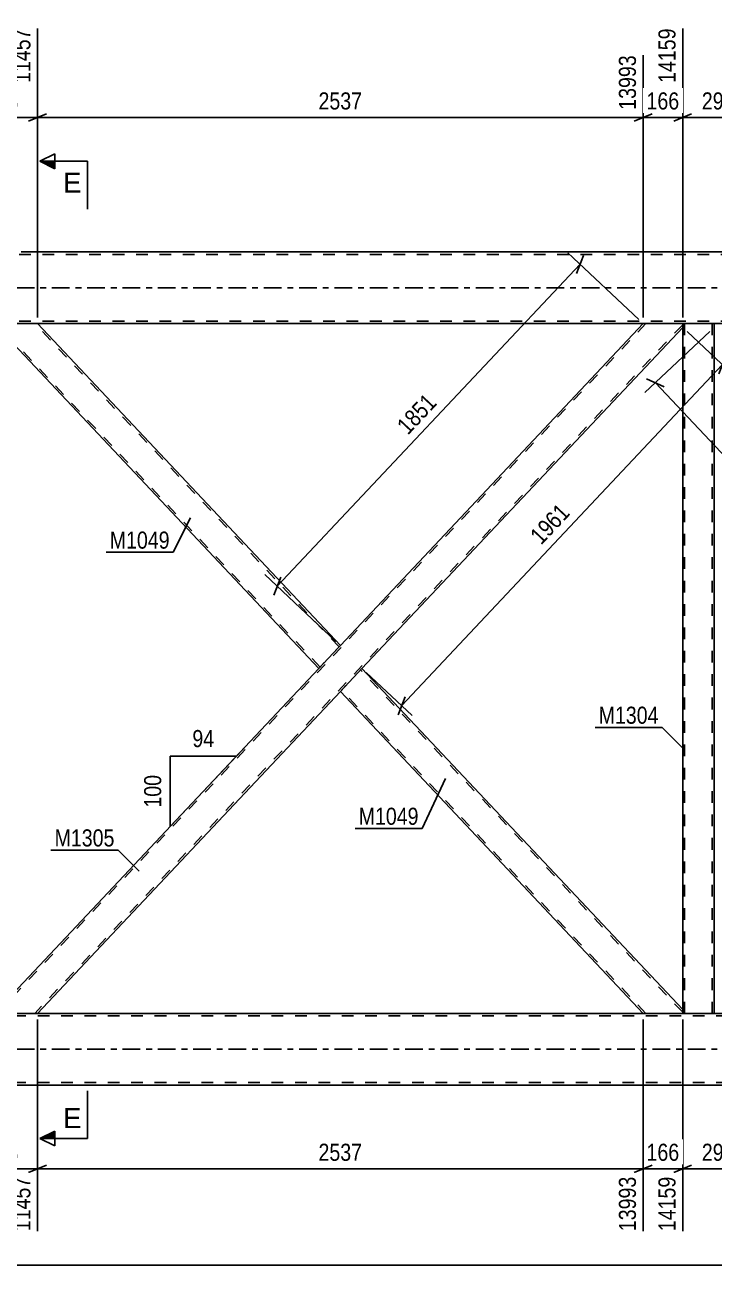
# Model space of a CAD drawing. Header units: millimetres. Extents: x -63 to 778, y -435 to 159.
# Drawn here: x 454.7 to 570.2, y -163.8 to 44.1 of the extents above; entities that cross this region are included whole.
import ezdxf

# ---------------------------------------------------------------- set-up
doc = ezdxf.new("R2010")
doc.units = ezdxf.units.MM
doc.linetypes.add('DXK_LINE_DOT2', pattern=[3.9198, 1.9599, -1.9599])
doc.linetypes.add('DXK_LINE_DOT3', pattern=[5.9187, 2.979, -0.9799, 0.9799, -0.9799])
doc.styles.add('Arial', font='ARIAL.TTF', dxfattribs={"height": 0.2})
doc.styles.add('Arial Narrow', font='ARIALN.TTF', dxfattribs={"height": 0.2})

# ---------------------------------------------------------------- blocks, each defined once
blk = doc.blocks.new('Part-570387995-1548 - 1399')
at = {"color": 7, "linetype": 'DXK_LINE_DOT2'}
for p, q in [((706.54, 5.6), (44.9, 5.6)), ((706.54, -5.6), (44.9, -5.6))]:
    blk.add_line(p, q, dxfattribs=at)
at = {"color": 2, "linetype": 'Continuous'}
for p, q in [((681.04, 6), (454.04, 6)), ((706.54, -6), (205.14, -6))]:
    blk.add_line(p, q, dxfattribs=at)
at = {"color": 7, "linetype": 'DXK_LINE_DOT3'}
blk.add_line((44.9, 0), (706.54, 0), dxfattribs=at)
blk = doc.blocks.new('Part-570387995-1533 - 1399')
at = {"color": 7, "linetype": 'DXK_LINE_DOT2'}
for p, q in [((666.54, -122), (44.9, -122)), ((666.54, -121.6), (89.94, -121.6)), ((666.54, -133.2), (44.9, -133.2))]:
    blk.add_line(p, q, dxfattribs=at)
at = {"color": 2, "linetype": 'Continuous'}
for p, q in [((661.74, -121.6), (454.04, -121.6)), ((661.74, -133.6), (44.9, -133.6))]:
    blk.add_line(p, q, dxfattribs=at)
at = {"color": 7, "linetype": 'DXK_LINE_DOT3'}
blk.add_line((44.9, -127.6), (666.54, -127.6), dxfattribs=at)
blk = doc.blocks.new('Part-570387995-1591 - 1399')
at = {"color": 2, "linetype": 'Continuous'}
for p, q in [((511.16, -63.8), (507.54, -67.65)), ((564.9, -120.94), (511.16, -63.8)), ((558.27, -121.6), (507.54, -67.65)), ((564.9, -121.6), (564.9, -120.94))]:
    blk.add_line(p, q, dxfattribs=at)
at = {"color": 7, "linetype": 'DXK_LINE_DOT2'}
for p, q in [((564.9, -121.41), (510.94, -64.03)), ((507.76, -67.42), (507.78, -67.4)), ((558.71, -121.6), (507.76, -67.42)), ((564.9, -121.6), (558.27, -121.6))]:
    blk.add_line(p, q, dxfattribs=at)
blk = doc.blocks.new('Part-570387995-1636 - 1399')
at = {"color": 7, "linetype": 'DXK_LINE_DOT2'}
for p, q in [((570.18, -6), (564.9, -6)), ((564.9, -6.66), (564.9, -6)), ((565.22, -121.6), (565.22, -6)), ((569.86, -121.6), (569.86, -6)), ((570.18, -6.66), (570.18, -6)), ((564.9, -121.6), (564.9, -120.94)), ((564.9, -121.6), (570.18, -121.6)), ((570.18, -121.6), (570.18, -120.94))]:
    blk.add_line(p, q, dxfattribs=at)
at = {"color": 2, "linetype": 'Continuous'}
for p, q in [((564.9, -120.94), (564.9, -6.66)), ((570.18, -120.94), (570.18, -6.66))]:
    blk.add_line(p, q, dxfattribs=at)
blk = doc.blocks.new('Part-570387995-1681 - 1399')
at = {"color": 2, "linetype": 'Continuous'}
for p, q in [((450.18, -6.66), (450.18, -6)), ((507.54, -59.95), (456.81, -6)), ((503.92, -63.8), (450.18, -6.66)), ((507.54, -59.95), (507.1, -60.41)), ((507.1, -60.41), (503.92, -63.8))]:
    blk.add_line(p, q, dxfattribs=at)
at = {"color": 7, "linetype": 'DXK_LINE_DOT2'}
for p, q in [((456.81, -6), (450.18, -6)), ((504.14, -63.57), (450.18, -6.19)), ((507.32, -60.18), (456.37, -6)), ((507.51, -59.98), (507.1, -60.41)), ((504.14, -63.57), (504.15, -63.55))]:
    blk.add_line(p, q, dxfattribs=at)
blk = doc.blocks.new('Part-570387995-1686 - 1399')
at = {"color": 7, "linetype": 'DXK_LINE_DOT2'}
for p, q in [((558.71, -6), (450.18, -121.41)), ((564.9, -6.19), (456.37, -121.6)), ((564.9, -6), (558.27, -6)), ((507.54, -59.95), (503.92, -63.8)), ((511.16, -63.8), (507.54, -67.65)), ((450.92, -120.15), (450.18, -120.94)), ((450.18, -121.6), (450.18, -120.94)), ((456.81, -121.6), (450.18, -121.6))]:
    blk.add_line(p, q, dxfattribs=at)
at = {"color": 2, "linetype": 'Continuous'}
for p, q in [((558.27, -6), (507.54, -59.95)), ((564.9, -6.66), (564.9, -6)), ((564.9, -6.66), (511.16, -63.8)), ((503.92, -63.8), (450.92, -120.15)), ((507.54, -67.65), (456.81, -121.6))]:
    blk.add_line(p, q, dxfattribs=at)
blk = doc.blocks.new('StraightDimension-570387995-5703 - 1399')
at = {"color": 7, "linetype": 'Continuous'}
for p, q in [((444.9, -5), (444.9, 43.47)), ((456.81, -5), (456.81, 43.47)), ((443.4, 27.93), (446.4, 29.13)), ((458.31, 29.13), (455.31, 27.93)), ((444.9, 28.53), (456.81, 28.53))]:
    blk.add_line(p, q, dxfattribs=at)
at = {"color": 0}
blk.add_wipeout([(454.2, 29.28), (454.2, 33.48), (447.51, 33.48), (447.51, 29.28)], dxfattribs=at)
at = {"color": 0, "linetype": 'Continuous'}
blk.add_wipeout([(456.21, 44.07), (452.01, 44.07), (452.01, 33.73), (456.21, 33.73)], dxfattribs=at)
at = {"color": 3, "linetype": 'Continuous', "style": 'Arial Narrow'}
blk.add_text('11457', height=2.863, rotation=90.0002, dxfattribs=at).set_placement((455.61, 34.33))
at = {"color": 3, "style": 'Arial Narrow'}
blk.add_text('298', height=2.863, dxfattribs=at).set_placement((448.11, 29.88))
blk = doc.blocks.new('AngleDimension-570387995-2576 - 1399')
at = {"color": 7, "linetype": 'Continuous'}
for p, q in [((491.86, -76.62), (490.12, -78.47)), ((479.03, -78.47), (490.12, -78.47)), ((479.03, -90.27), (490.12, -78.47)), ((479.03, -90.27), (479.03, -78.47))]:
    blk.add_line(p, q, dxfattribs=at)
at = {"color": 0}
for points in [[(487, -77.57), (487, -73.37), (482.15, -73.37), (482.15, -77.57)], [(478.13, -81.02), (473.93, -81.02), (473.93, -87.71), (478.13, -87.71)]]:
    blk.add_wipeout(points, dxfattribs=at)
at = {"color": 3, "style": 'Arial Narrow'}
blk.add_text('94', height=2.863, dxfattribs=at).set_placement((482.75, -76.97))
blk.add_text('100', height=2.863, rotation=90.0002, dxfattribs=at).set_placement((477.53, -87.11))
blk = doc.blocks.new('StraightDimension-570387995-2019 - 1399')
at = {"color": 7, "linetype": 'Continuous'}
blk.add_line((-1, -163.79), (707.54, -163.79), dxfattribs=at)
blk = doc.blocks.new('StraightDimension-570387995-5702 - 1399')
at = {"color": 7, "linetype": 'Continuous'}
for p, q in [((456.81, -5), (456.81, 43.47)), ((558.27, -5), (558.27, 38.97)), ((458.31, 29.13), (455.31, 27.93)), ((556.77, 27.93), (559.77, 29.13)), ((456.81, 28.53), (558.27, 28.53))]:
    blk.add_line(p, q, dxfattribs=at)
at = {"color": 0, "linetype": 'Continuous'}
blk.add_wipeout([(557.67, 39.57), (553.47, 39.57), (553.47, 29.23), (557.67, 29.23)], dxfattribs=at)
at = {"color": 0}
blk.add_wipeout([(511.8, 29.28), (511.8, 33.48), (503.28, 33.48), (503.28, 29.28)], dxfattribs=at)
at = {"color": 3, "linetype": 'Continuous', "style": 'Arial Narrow'}
blk.add_text('13993', height=2.863, rotation=90.0002, dxfattribs=at).set_placement((557.07, 29.83))
at = {"color": 3, "style": 'Arial Narrow'}
blk.add_text('2537', height=2.863, dxfattribs=at).set_placement((503.88, 29.88))
blk = doc.blocks.new('StraightDimension-570387995-2061 - 1399')
at = {"color": 7, "linetype": 'Continuous'}
for p, q in [((565.63, -7.35), (573.29, -14.55)), ((570.95, -14.41), (572.13, -11.4)), ((517.8, -70.05), (571.54, -12.91)), ((511.89, -64.49), (519.55, -71.69)), ((518.39, -68.54), (517.21, -71.55))]:
    blk.add_line(p, q, dxfattribs=at)
at = {"color": 0}
blk.add_wipeout([(547.04, -37.86), (543.98, -34.98), (538.15, -41.18), (541.21, -44.06)], dxfattribs=at)
at = {"color": 3, "style": 'Arial Narrow'}
blk.add_text('1961', height=2.863, rotation=46.7591, dxfattribs=at).set_placement((541.18, -43.21))
blk = doc.blocks.new('StraightDimension-570387995-2156 - 1399')
at = {"color": 7, "linetype": 'Continuous'}
for p, q in [((569.45, -7.35), (558.58, -17.57)), ((561.79, -16.61), (558.86, -15.24)), ((560.33, -15.93), (614.06, -73.06)), ((623.19, -64.49), (612.32, -74.71)), ((612.6, -72.38), (615.53, -73.75))]:
    blk.add_line(p, q, dxfattribs=at)
at = {"color": 0}
blk.add_wipeout([(590.66, -47.08), (593.72, -44.2), (587.89, -38), (584.83, -40.88)], dxfattribs=at)
at = {"color": 3, "style": 'Arial Narrow'}
blk.add_text('1961', height=2.863, rotation=-46.7591, dxfattribs=at).set_placement((585.68, -40.91))
blk = doc.blocks.new('StraightDimension-570387995-2433 - 1399')
at = {"color": 7, "linetype": 'Continuous'}
for p, q in [((557.54, -5.31), (545.64, 5.88)), ((547.13, 2.42), (548.31, 5.43)), ((496.98, -50.02), (547.72, 3.93)), ((506.81, -59.26), (494.91, -48.07)), ((497.57, -48.51), (496.39, -51.52))]:
    blk.add_line(p, q, dxfattribs=at)
at = {"color": 0}
blk.add_wipeout([(524.72, -19.43), (521.66, -16.55), (515.83, -22.75), (518.89, -25.63)], dxfattribs=at)
at = {"color": 3, "style": 'Arial Narrow'}
blk.add_text('1851', height=2.863, rotation=46.7591, dxfattribs=at).set_placement((518.86, -24.78))
blk = doc.blocks.new('StraightDimension-570387995-5700 - 1399')
at = {"color": 7, "linetype": 'Continuous'}
for p, q in [((564.9, -5), (564.9, 43.47)), ((576.81, -5), (576.81, 43.47)), ((563.4, 27.93), (566.4, 29.13)), ((578.31, 29.13), (575.31, 27.93)), ((564.9, 28.53), (576.81, 28.53))]:
    blk.add_line(p, q, dxfattribs=at)
at = {"color": 0}
blk.add_wipeout([(574.2, 29.28), (574.2, 33.48), (567.51, 33.48), (567.51, 29.28)], dxfattribs=at)
at = {"color": 0, "linetype": 'Continuous'}
blk.add_wipeout([(576.21, 44.07), (572.01, 44.07), (572.01, 33.73), (576.21, 33.73)], dxfattribs=at)
at = {"color": 3, "linetype": 'Continuous', "style": 'Arial Narrow'}
blk.add_text('14457', height=2.863, rotation=90.0002, dxfattribs=at).set_placement((575.61, 34.33))
at = {"color": 3, "style": 'Arial Narrow'}
blk.add_text('298', height=2.863, dxfattribs=at).set_placement((568.11, 29.88))
blk = doc.blocks.new('StraightDimension-570387995-5701 - 1399')
at = {"color": 7, "linetype": 'Continuous'}
for p, q in [((564.9, -5), (564.9, 43.47)), ((558.27, -5), (558.27, 38.97)), ((556.77, 27.93), (559.77, 29.13)), ((566.4, 29.13), (563.4, 27.93)), ((558.27, 28.53), (564.9, 28.53))]:
    blk.add_line(p, q, dxfattribs=at)
at = {"color": 0}
blk.add_wipeout([(564.93, 29.28), (564.93, 33.48), (558.24, 33.48), (558.24, 29.28)], dxfattribs=at)
at = {"color": 0, "linetype": 'Continuous'}
blk.add_wipeout([(564.3, 44.07), (560.1, 44.07), (560.1, 33.73), (564.3, 33.73)], dxfattribs=at)
at = {"color": 3, "linetype": 'Continuous', "style": 'Arial Narrow'}
blk.add_text('14159', height=2.863, rotation=90.0002, dxfattribs=at).set_placement((563.7, 34.33))
at = {"color": 3, "style": 'Arial Narrow'}
blk.add_text('166', height=2.863, dxfattribs=at).set_placement((558.84, 29.88))
blk = doc.blocks.new('StraightDimension-570387995-6125 - 1399')
at = {"color": 7, "linetype": 'Continuous'}
for p, q in [((564.9, -122.6), (564.9, -158.09)), ((576.81, -122.6), (576.81, -158.09)), ((563.4, -148.25), (566.4, -147.05)), ((578.31, -147.05), (575.31, -148.25)), ((564.9, -147.65), (576.81, -147.65))]:
    blk.add_line(p, q, dxfattribs=at)
at = {"color": 0}
blk.add_wipeout([(574.2, -146.9), (574.2, -142.7), (567.51, -142.7), (567.51, -146.9)], dxfattribs=at)
at = {"color": 0, "linetype": 'Continuous'}
blk.add_wipeout([(576.21, -148.35), (572.01, -148.35), (572.01, -158.69), (576.21, -158.69)], dxfattribs=at)
at = {"color": 3, "style": 'Arial Narrow'}
blk.add_text('298', height=2.863, dxfattribs=at).set_placement((568.11, -146.3))
at = {"color": 3, "linetype": 'Continuous', "style": 'Arial Narrow'}
blk.add_text('14457', height=2.863, rotation=90.0002, dxfattribs=at).set_placement((575.61, -158.09))
blk = doc.blocks.new('StraightDimension-570387995-6126 - 1399')
at = {"color": 7, "linetype": 'Continuous'}
for p, q in [((558.27, -122.6), (558.27, -158.09)), ((564.9, -122.6), (564.9, -158.09)), ((556.77, -148.25), (559.77, -147.05)), ((566.4, -147.05), (563.4, -148.25)), ((558.27, -147.65), (564.9, -147.65))]:
    blk.add_line(p, q, dxfattribs=at)
at = {"color": 0}
blk.add_wipeout([(564.93, -146.9), (564.93, -142.7), (558.24, -142.7), (558.24, -146.9)], dxfattribs=at)
at = {"color": 0, "linetype": 'Continuous'}
blk.add_wipeout([(564.3, -148.35), (560.1, -148.35), (560.1, -158.69), (564.3, -158.69)], dxfattribs=at)
at = {"color": 3, "style": 'Arial Narrow'}
blk.add_text('166', height=2.863, dxfattribs=at).set_placement((558.84, -146.3))
at = {"color": 3, "linetype": 'Continuous', "style": 'Arial Narrow'}
blk.add_text('14159', height=2.863, rotation=90.0002, dxfattribs=at).set_placement((563.7, -158.09))
blk = doc.blocks.new('StraightDimension-570387995-6127 - 1399')
at = {"color": 7, "linetype": 'Continuous'}
for p, q in [((456.81, -122.6), (456.81, -158.09)), ((558.27, -122.6), (558.27, -158.09)), ((458.31, -147.05), (455.31, -148.25)), ((556.77, -148.25), (559.77, -147.05)), ((456.81, -147.65), (558.27, -147.65))]:
    blk.add_line(p, q, dxfattribs=at)
at = {"color": 0}
blk.add_wipeout([(511.8, -146.9), (511.8, -142.7), (503.28, -142.7), (503.28, -146.9)], dxfattribs=at)
at = {"color": 0, "linetype": 'Continuous'}
blk.add_wipeout([(557.67, -148.35), (553.47, -148.35), (553.47, -158.69), (557.67, -158.69)], dxfattribs=at)
at = {"color": 3, "style": 'Arial Narrow'}
blk.add_text('2537', height=2.863, dxfattribs=at).set_placement((503.88, -146.3))
at = {"color": 3, "linetype": 'Continuous', "style": 'Arial Narrow'}
blk.add_text('13993', height=2.863, rotation=90.0002, dxfattribs=at).set_placement((557.07, -158.09))
blk = doc.blocks.new('StraightDimension-570387995-6128 - 1399')
at = {"color": 7, "linetype": 'Continuous'}
for p, q in [((444.9, -122.6), (444.9, -158.09)), ((456.81, -122.6), (456.81, -158.09)), ((443.4, -148.25), (446.4, -147.05)), ((458.31, -147.05), (455.31, -148.25)), ((444.9, -147.65), (456.81, -147.65))]:
    blk.add_line(p, q, dxfattribs=at)
at = {"color": 0}
blk.add_wipeout([(454.2, -146.9), (454.2, -142.7), (447.51, -142.7), (447.51, -146.9)], dxfattribs=at)
at = {"color": 0, "linetype": 'Continuous'}
blk.add_wipeout([(456.21, -148.35), (452.01, -148.35), (452.01, -158.69), (456.21, -158.69)], dxfattribs=at)
at = {"color": 3, "style": 'Arial Narrow'}
blk.add_text('298', height=2.863, dxfattribs=at).set_placement((448.11, -146.3))
at = {"color": 3, "linetype": 'Continuous', "style": 'Arial Narrow'}
blk.add_text('11457', height=2.863, rotation=90.0002, dxfattribs=at).set_placement((455.61, -158.09))
blk = doc.blocks.new('Mark-570387995-1587 - 1399')
at = {"color": 0}
blk.add_wipeout([(520.66, -89.99), (520.66, -86.99), (510.61, -86.99), (510.61, -89.99)], dxfattribs=at)
blk.add_wipeout([(520.66, -89.99), (520.66, -86.99), (510.61, -86.99), (510.61, -89.99)], dxfattribs=at)
at = {"color": 30, "linetype": 'Continuous'}
for p in [(525.14, -82.22), (510.01, -90.59)]:
    blk.add_line(p, (521.26, -90.59), dxfattribs=at)
at = {"color": 3, "style": 'Arial Narrow'}
blk.add_text('M1049', height=2.863, dxfattribs=at).set_placement((510.61, -89.99))
blk = doc.blocks.new('Mark-570387995-1632 - 1399')
at = {"color": 0}
blk.add_wipeout([(560.87, -73.06), (560.87, -70.06), (550.82, -70.06), (550.82, -73.06)], dxfattribs=at)
blk.add_wipeout([(560.87, -73.06), (560.87, -70.06), (550.82, -70.06), (550.82, -73.06)], dxfattribs=at)
at = {"color": 30, "linetype": 'Continuous'}
for p in [(550.22, -73.66), (565, -77.19)]:
    blk.add_line(p, (561.47, -73.66), dxfattribs=at)
at = {"color": 3, "style": 'Arial Narrow'}
blk.add_text('M1304', height=2.863, dxfattribs=at).set_placement((550.82, -73.06))
blk = doc.blocks.new('Mark-570387995-1677 - 1399')
at = {"color": 0}
blk.add_wipeout([(478.95, -43.72), (478.95, -40.72), (468.9, -40.72), (468.9, -43.72)], dxfattribs=at)
blk.add_wipeout([(478.95, -43.72), (478.95, -40.72), (468.9, -40.72), (468.9, -43.72)], dxfattribs=at)
at = {"color": 30, "linetype": 'Continuous'}
for p in [(482.44, -38.53), (468.3, -44.32)]:
    blk.add_line(p, (479.55, -44.32), dxfattribs=at)
at = {"color": 3, "style": 'Arial Narrow'}
blk.add_text('M1049', height=2.863, dxfattribs=at).set_placement((468.9, -43.72))
blk = doc.blocks.new('Mark-570387995-1682 - 1399')
at = {"color": 0}
blk.add_wipeout([(469.71, -93.62), (469.71, -90.62), (459.66, -90.62), (459.66, -93.62)], dxfattribs=at)
blk.add_wipeout([(469.71, -93.62), (469.71, -90.62), (459.66, -90.62), (459.66, -93.62)], dxfattribs=at)
at = {"color": 30, "linetype": 'Continuous'}
for p in [(459.06, -94.22), (473.85, -97.75)]:
    blk.add_line(p, (470.31, -94.22), dxfattribs=at)
at = {"color": 3, "style": 'Arial Narrow'}
blk.add_text('M1305', height=2.863, dxfattribs=at).set_placement((459.66, -93.62))
blk = doc.blocks.new('SectionMark-570387995-14098 - 1399')
at = {"linetype": 'Continuous'}
for points in [[(459.68, 21.19), (459.68, 19.94), (457.18, 21.19)], [(459.68, -141.31), (459.68, -142.56), (457.18, -142.56)]]:
    blk.add_hatch(color=6, dxfattribs=at).paths.add_polyline_path(points)
at = {"color": 6, "linetype": 'Continuous'}
for p, q in [((457.18, 21.19), (459.68, 22.44)), ((465.18, 21.19), (457.18, 21.19)), ((457.18, 21.19), (459.68, 19.94)), ((459.68, 19.94), (459.68, 22.44)), ((457.18, -142.56), (459.68, -141.31)), ((459.68, -141.31), (459.68, -143.81)), ((465.18, -142.56), (457.18, -142.56)), ((459.68, -143.81), (457.18, -142.56))]:
    blk.add_line(p, q, dxfattribs=at)
at = {"color": 0, "linetype": 'Continuous'}
for points in [[(464.18, 15.94), (464.18, 19.44), (461.07, 19.44), (461.07, 15.94)], [(464.18, -140.81), (464.18, -137.31), (461.07, -137.31), (461.07, -140.81)]]:
    blk.add_wipeout(points, dxfattribs=at)
at = {"color": 6, "linetype": 'Continuous'}
for p, q in [((465.18, 21.19), (465.18, 13.19)), ((465.18, -142.56), (465.18, -134.56))]:
    blk.add_line(p, q, dxfattribs=at)
at = {"color": 3, "linetype": 'Continuous', "style": 'Arial'}
for p in [(461.07, 15.94), (461.07, -140.81)]:
    blk.add_text('E', height=3.34, dxfattribs=at).set_placement(p)

msp = doc.modelspace()

# ---------------------------------------------------------------- block references
for name in ['Part-570387995-1548 - 1399', 'Part-570387995-1681 - 1399', 'Part-570387995-1686 - 1399', 'Part-570387995-1636 - 1399', 'Part-570387995-1591 - 1399', 'Part-570387995-1533 - 1399']:
    msp.add_blockref(name, (0, 0))

# ---------------------------------------------------------------- next in the draw order: block references
for name in ['StraightDimension-570387995-5703 - 1399', 'StraightDimension-570387995-5700 - 1399', 'AngleDimension-570387995-2576 - 1399']:
    msp.add_blockref(name, (0, 0))

# ---------------------------------------------------------------- next in the draw order: block references
for name in ['StraightDimension-570387995-5702 - 1399', 'StraightDimension-570387995-2019 - 1399']:
    msp.add_blockref(name, (0, 0))

# ---------------------------------------------------------------- next in the draw order: block references
for name in ['StraightDimension-570387995-2061 - 1399', 'Mark-570387995-1677 - 1399', 'Mark-570387995-1587 - 1399', 'Mark-570387995-1682 - 1399', 'StraightDimension-570387995-6125 - 1399']:
    msp.add_blockref(name, (0, 0))

# ---------------------------------------------------------------- next in the draw order: block references
for name in ['StraightDimension-570387995-2156 - 1399', 'StraightDimension-570387995-6126 - 1399']:
    msp.add_blockref(name, (0, 0))

# ---------------------------------------------------------------- next in the draw order: block references
for name in ['StraightDimension-570387995-2433 - 1399', 'Mark-570387995-1632 - 1399', 'StraightDimension-570387995-6127 - 1399']:
    msp.add_blockref(name, (0, 0))

# ---------------------------------------------------------------- next in the draw order: block references
for name in ['StraightDimension-570387995-5701 - 1399', 'StraightDimension-570387995-6128 - 1399']:
    msp.add_blockref(name, (0, 0))

# ---------------------------------------------------------------- next in the draw order: block references
msp.add_blockref('SectionMark-570387995-14098 - 1399', (0, 0))

doc.saveas('drawing.dxf')
